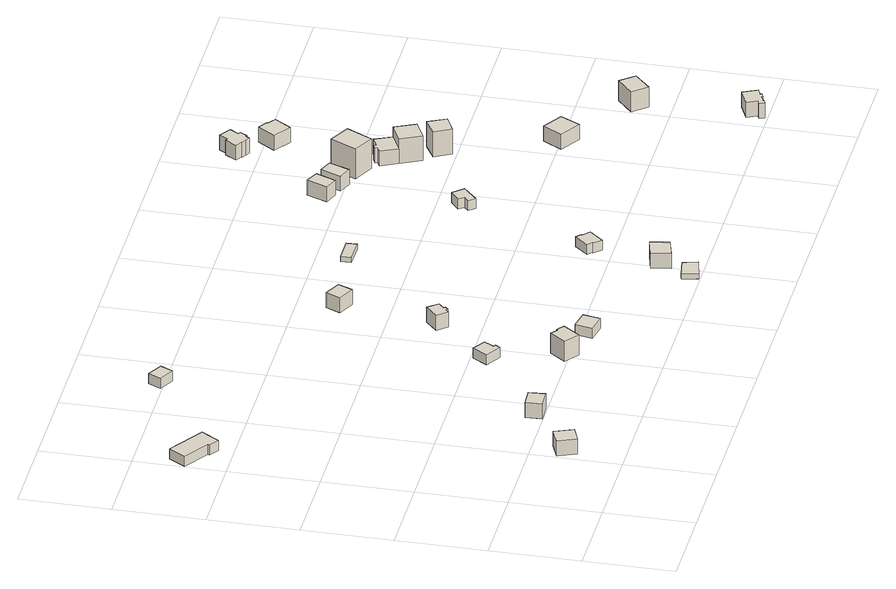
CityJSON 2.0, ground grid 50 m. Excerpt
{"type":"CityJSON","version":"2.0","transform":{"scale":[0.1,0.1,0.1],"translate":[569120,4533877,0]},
"CityObjects":{
"building1":{"type":"Building","geometry":[{"type":"MultiSurface","lod":"1","boundaries":[[[0,1,2,3]],[[0,3,4,5]],[[3,2,6,4]],[[2,1,7,6]],[[1,0,5,7]],[[5,4,6,7]]]}]},
"building2":{"type":"Building","geometry":[{"type":"MultiSurface","lod":"1","boundaries":[[[8,9,10,11,12,13]],[[8,13,14,15]],[[13,12,16,14]],[[12,11,17,16]],[[11,10,18,17]],[[10,9,19,18]],[[9,8,15,19]],[[15,14,16,17,18,19]]]}]},
"building3":{"type":"Building","geometry":[{"type":"MultiSurface","lod":"1","boundaries":[[[20,21,22,23]],[[20,23,24,25]],[[23,22,26,24]],[[22,21,27,26]],[[21,20,25,27]],[[25,24,26,27]]]}]},
"building4":{"type":"Building","geometry":[{"type":"MultiSurface","lod":"1","boundaries":[[[28,29,30,31]],[[28,31,32,33]],[[31,30,34,32]],[[30,29,35,34]],[[29,28,33,35]],[[33,32,34,35]]]}]},
"building5":{"type":"Building","geometry":[{"type":"MultiSurface","lod":"1","boundaries":[[[36,37,38,39,40,41]],[[36,41,42,43]],[[41,40,44,42]],[[40,39,45,44]],[[39,38,46,45]],[[38,37,47,46]],[[37,36,43,47]],[[43,42,44,45,46,47]]]}]},
"building6":{"type":"Building","geometry":[{"type":"MultiSurface","lod":"1","boundaries":[[[48,49,50,51,52,53]],[[48,53,54,55]],[[53,52,56,54]],[[52,51,57,56]],[[51,50,58,57]],[[50,49,59,58]],[[49,48,55,59]],[[55,54,56,57,58,59]]]}]},
"building7":{"type":"Building","geometry":[{"type":"MultiSurface","lod":"1","boundaries":[[[60,61,62,63]],[[60,63,64,65]],[[63,62,66,64]],[[62,61,67,66]],[[61,60,65,67]],[[65,64,66,67]]]}]},
"building8":{"type":"Building","geometry":[{"type":"MultiSurface","lod":"1","boundaries":[[[68,69,70,71,72,73,74,75]],[[68,75,76,77]],[[75,74,78,76]],[[74,73,79,78]],[[73,72,80,79]],[[72,71,81,80]],[[71,70,82,81]],[[70,69,83,82]],[[69,68,77,83]],[[77,76,78,79,80,81,82,83]]]}]},
"building9":{"type":"Building","geometry":[{"type":"MultiSurface","lod":"1","boundaries":[[[84,85,86,87]],[[84,87,88,89]],[[87,86,90,88]],[[86,85,91,90]],[[85,84,89,91]],[[89,88,90,91]]]}]},
"building10":{"type":"Building","geometry":[{"type":"MultiSurface","lod":"1","boundaries":[[[92,93,94,95,96,97,98,99]],[[92,99,100,101]],[[99,98,102,100]],[[98,97,103,102]],[[97,96,104,103]],[[96,95,105,104]],[[95,94,106,105]],[[94,93,107,106]],[[93,92,101,107]],[[101,100,102,103,104,105,106,107]]]}]},
"building11":{"type":"Building","geometry":[{"type":"MultiSurface","lod":"1","boundaries":[[[108,109,110,111]],[[108,111,112,113]],[[111,110,114,112]],[[110,109,115,114]],[[109,108,113,115]],[[113,112,114,115]]]}]},
"building12":{"type":"Building","geometry":[{"type":"MultiSurface","lod":"1","boundaries":[[[116,117,118,119,120,121,122,123]],[[116,123,124,125]],[[123,122,126,124]],[[122,121,127,126]],[[121,120,128,127]],[[120,119,129,128]],[[119,118,130,129]],[[118,117,131,130]],[[117,116,125,131]],[[125,124,126,127,128,129,130,131]]]}]},
"building13":{"type":"Building","geometry":[{"type":"MultiSurface","lod":"1","boundaries":[[[132,133,134,135]],[[132,135,136,137]],[[135,134,138,136]],[[134,133,139,138]],[[133,132,137,139]],[[137,136,138,139]]]}]},
"building14":{"type":"Building","geometry":[{"type":"MultiSurface","lod":"1","boundaries":[[[140,141,142,143,144,145]],[[140,145,146,147]],[[145,144,148,146]],[[144,143,149,148]],[[143,142,150,149]],[[142,141,151,150]],[[141,140,147,151]],[[147,146,148,149,150,151]]]}]},
"building15":{"type":"Building","geometry":[{"type":"MultiSurface","lod":"1","boundaries":[[[152,153,154,155]],[[152,155,156,157]],[[155,154,158,156]],[[154,153,159,158]],[[153,152,157,159]],[[157,156,158,159]]]}]},
"building16":{"type":"Building","geometry":[{"type":"MultiSurface","lod":"1","boundaries":[[[160,161,162,163]],[[160,163,164,165]],[[163,162,166,164]],[[162,161,167,166]],[[161,160,165,167]],[[165,164,166,167]]]}]},
"building17":{"type":"Building","geometry":[{"type":"MultiSurface","lod":"1","boundaries":[[[168,169,170,171]],[[168,171,172,173]],[[171,170,174,172]],[[170,169,175,174]],[[169,168,173,175]],[[173,172,174,175]]]}]},
"building18":{"type":"Building","geometry":[{"type":"MultiSurface","lod":"1","boundaries":[[[176,177,178,179,180,181,182,183]],[[176,183,184,185]],[[183,182,186,184]],[[182,181,187,186]],[[181,180,188,187]],[[180,179,189,188]],[[179,178,190,189]],[[178,177,191,190]],[[177,176,185,191]],[[185,184,186,187,188,189,190,191]]]}]},
"building19":{"type":"Building","geometry":[{"type":"MultiSurface","lod":"1","boundaries":[[[177,176,192,193]],[[177,193,194,195]],[[193,192,196,194]],[[192,176,197,196]],[[176,177,195,197]],[[195,194,196,197]]]}]},
"building20":{"type":"Building","geometry":[{"type":"MultiSurface","lod":"1","boundaries":[[[198,199,200,201]],[[198,201,202,203]],[[201,200,204,202]],[[200,199,205,204]],[[199,198,203,205]],[[203,202,204,205]]]}]},
"building21":{"type":"Building","geometry":[{"type":"MultiSurface","lod":"1","boundaries":[[[206,207,208,209]],[[206,209,210,211]],[[209,208,212,210]],[[208,207,213,212]],[[207,206,211,213]],[[211,210,212,213]]]}]},
"building22":{"type":"Building","geometry":[{"type":"MultiSurface","lod":"1","boundaries":[[[214,215,216,217,218,219,220,221,222,223,224,225,226,227]],[[214,227,228,229]],[[227,226,230,228]],[[226,225,231,230]],[[225,224,232,231]],[[224,223,233,232]],[[223,222,234,233]],[[222,221,235,234]],[[221,220,236,235]],[[220,219,237,236]],[[219,218,238,237]],[[218,217,239,238]],[[217,216,240,239]],[[216,215,241,240]],[[215,214,229,241]],[[229,228,230,231,232,233,234,235,236,237,238,239,240,241]]]}]},
"building23":{"type":"Building","geometry":[{"type":"MultiSurface","lod":"1","boundaries":[[[242,243,244,245,246,247]],[[242,247,248,249]],[[247,246,250,248]],[[246,245,251,250]],[[245,244,252,251]],[[244,243,253,252]],[[243,242,249,253]],[[249,248,250,251,252,253]]]}]},
"building24":{"type":"Building","geometry":[{"type":"MultiSurface","lod":"1","boundaries":[[[254,255,256,257,258,259,260,261,262,263,264,265]],[[254,265,266,267]],[[265,264,268,266]],[[264,263,269,268]],[[263,262,270,269]],[[262,261,271,270]],[[261,260,272,271]],[[260,259,273,272]],[[259,258,274,273]],[[258,257,275,274]],[[257,256,276,275]],[[256,255,277,276]],[[255,254,267,277]],[[267,266,268,269,270,271,272,273,274,275,276,277]]]}]},
"building25":{"type":"Building","geometry":[{"type":"MultiSurface","lod":"1","boundaries":[[[278,279,280,281]],[[278,281,282,283]],[[281,280,284,282]],[[280,279,285,284]],[[279,278,283,285]],[[283,282,284,285]]]}]}
},
"vertices":[
[654,291,0],[560,253,0],[519,357,0],[612,395,0],[612,395,90],[654,291,90],[519,357,90],[560,253,90],
[153,2132,0],[9,2224,0],[68,2318,0],[271,2188,0],[206,2087,0],[149,2123,0],[149,2123,60],[153,2132,60],[206,2087,60],[271,2188,60],[68,2318,60],[9,2224,60],
[977,510,0],[872,507,0],[867,599,0],[971,604,0],[971,604,90],[977,510,90],[867,599,90],[872,507,90],
[792,2585,0],[880,2538,0],[845,2467,0],[756,2514,0],[756,2514,60],[792,2585,60],[845,2467,60],[880,2538,60],
[1398,990,0],[1473,944,0],[1441,889,0],[1453,881,0],[1436,853,0],[1346,907,0],[1346,907,60],[1398,990,60],[1436,853,60],[1453,881,60],[1441,889,60],[1473,944,60],
[1547,457,0],[1466,518,0],[1533,606,0],[1572,576,0],[1577,583,0],[1618,552,0],[1618,552,120],[1547,457,120],[1577,583,120],[1572,576,120],[1533,606,120],[1466,518,120],
[1722,424,0],[1742,522,0],[1851,502,0],[1833,404,0],[1833,404,60],[1722,424,60],[1851,502,60],[1742,522,60],
[1753,1246,0],[1719,1215,0],[1727,1206,0],[1709,1190,0],[1701,1198,0],[1680,1179,0],[1632,1235,0],[1705,1303,0],[1705,1303,90],[1753,1246,90],[1632,1235,90],[1680,1179,90],[1701,1198,90],[1709,1190,90],[1727,1206,90],[1719,1215,90],
[1703,1761,0],[1740,1843,0],[1835,1798,0],[1798,1717,0],[1798,1717,90],[1703,1761,90],[1835,1798,90],[1740,1843,90],
[2549,37,0],[2496,25,0],[2448,14,0],[2432,10,0],[2409,99,0],[2422,102,0],[2471,111,0],[2528,121,0],[2528,121,30],[2549,37,30],[2471,111,30],[2422,102,30],[2409,99,30],[2432,10,30],[2448,14,30],[2496,25,30],
[2616,202,0],[2506,173,0],[2486,278,0],[2594,307,0],[2594,307,90],[2616,202,90],[2486,278,90],[2506,173,90],
[2617,705,0],[2645,680,0],[2642,676,0],[2681,641,0],[2610,562,0],[2571,602,0],[2575,606,0],[2549,630,0],[2549,630,60],[2617,705,60],[2575,606,60],[2571,602,60],[2610,562,60],[2681,641,60],[2642,676,60],[2645,680,60],
[2352,1868,0],[2355,1809,0],[2216,1810,0],[2212,1868,0],[2212,1868,30],[2352,1868,30],[2216,1810,30],[2355,1809,30],
[2972,1371,0],[2885,1293,0],[2855,1329,0],[2882,1354,0],[2860,1383,0],[2920,1431,0],[2920,1431,60],[2972,1371,60],[2860,1383,60],[2882,1354,60],[2855,1329,60],[2885,1293,60],
[2789,2063,0],[2835,2179,0],[2911,2147,0],[2865,2035,0],[2865,2035,90],[2789,2063,90],[2911,2147,90],[2835,2179,90],
[2956,2132,0],[3032,2102,0],[2986,1987,0],[2910,2018,0],[2910,2018,90],[2956,2132,90],[2986,1987,90],[3032,2102,90],
[3121,2113,0],[3243,2052,0],[3168,1908,0],[3048,1969,0],[3048,1969,180],[3121,2113,180],[3168,1908,180],[3243,2052,180],
[3359,1836,0],[3247,1780,0],[3203,1874,0],[3233,1890,0],[3227,1903,0],[3254,1916,0],[3260,1903,0],[3314,1933,0],[3314,1933,90],[3359,1836,90],[3260,1903,90],[3254,1916,90],[3227,1903,90],[3233,1890,90],[3203,1874,90],[3247,1780,90],
[3414,1719,0],[3304,1664,0],[3304,1664,150],[3247,1780,150],[3414,1719,150],[3359,1836,150],
[3499,1576,0],[3401,1528,0],[3351,1621,0],[3449,1676,0],[3449,1676,150],[3499,1576,150],[3351,1621,150],[3401,1528,150],
[3685,914,0],[3566,987,0],[3630,1093,0],[3744,1024,0],[3744,1024,90],[3685,914,90],[3630,1093,90],[3566,987,90],
[3139,2594,0],[3104,2615,0],[3145,2680,0],[3158,2673,0],[3187,2720,0],[3255,2678,0],[3224,2629,0],[3237,2621,0],[3211,2581,0],[3205,2585,0],[3190,2561,0],[3162,2578,0],[3161,2577,0],[3137,2591,0],[3137,2591,90],[3139,2594,90],[3161,2577,90],[3162,2578,90],[3190,2561,90],[3205,2585,90],[3211,2581,90],[3237,2621,90],[3224,2629,90],[3255,2678,90],[3187,2720,90],[3158,2673,90],[3145,2680,90],[3104,2615,90],
[3311,2541,0],[3362,2506,0],[3359,2502,0],[3405,2470,0],[3339,2377,0],[3243,2444,0],[3243,2444,90],[3311,2541,90],[3339,2377,90],[3405,2470,90],[3359,2502,90],[3362,2506,90],
[4223,77,0],[4183,62,0],[4187,51,0],[4160,39,0],[4156,47,0],[4124,32,0],[4126,28,0],[4101,16,0],[4088,45,0],[4111,55,0],[4085,115,0],[4184,159,0],[4184,159,90],[4223,77,90],[4085,115,90],[4111,55,90],[4088,45,90],[4101,16,90],[4126,28,90],[4124,32,90],[4156,47,90],[4160,39,90],[4187,51,90],[4183,62,90],
[4014,710,0],[4113,799,0],[4180,719,0],[4082,630,0],[4082,630,120],[4014,710,120],[4180,719,120],[4113,799,120]
]}
